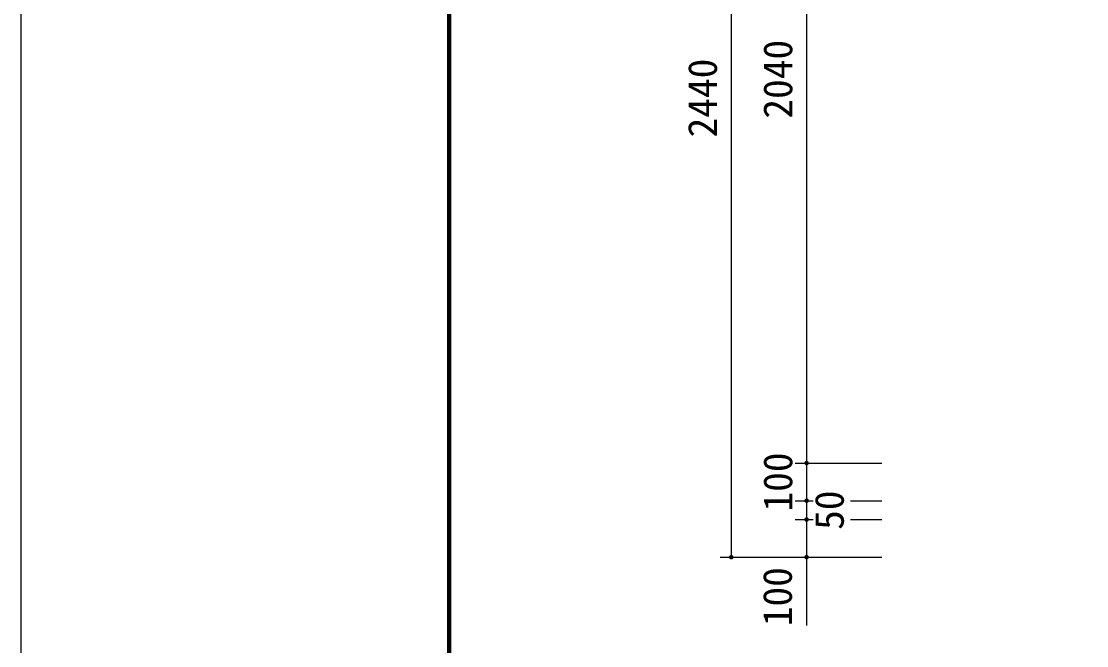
# Model space of a CAD drawing. Units: millimetres, scale not verified. Extents: x -8910 to 8910, y -6308 to 6308.
# Drawn here: x -8910 to -6081, y -4222 to -2563 of the extents above; entities that cross this region are included whole.
import ezdxf
from ezdxf.enums import TextEntityAlignment as Align

# ---------------------------------------------------------------- set-up
doc = ezdxf.new("R2010")
doc.units = ezdxf.units.MM
doc.header["$LTSCALE"] = 30
for name, color, linetype, lineweight in [('0-1_機器', 2, 'Continuous', 25), ('0-9_製作', 5, 'Continuous', 25), ('1-0_図面枠', 7, 'Continuous', 25), ('1-1_Axis_waku', 7, 'Continuous', 25)]:
    doc.layers.add(name, color=color, linetype=linetype, lineweight=lineweight)
doc.styles.add('ＭＳ ゴシック', font='')
doc.styles.get('ＭＳ ゴシック').set_extended_font_data('MS Gothic')

msp = doc.modelspace()

# ---------------------------------------------------------------- linework, layer by layer
at = {"layer": '0-1_機器'}
for p, q in [((-7024.43, -1546.58), (-7024.43, -3986.58)), ((-6824.43, -1696.58), (-6824.43, -3736.58)), ((-6824.43, -3736.58), (-6824.43, -3836.58)), ((-6824.43, -3836.58), (-6824.43, -3886.58)), ((-6824.43, -3886.58), (-6824.43, -3986.58))]:
    msp.add_line(p, q, dxfattribs=at)
at = {"layer": '0-9_製作', "color": 2}
for p, q in [((-6854.43, -3736.58), (-6624.43, -3736.58)), ((-6854.43, -3836.58), (-6807.07, -3836.58)), ((-6707.8, -3836.58), (-6624.43, -3836.58)), ((-6854.43, -3886.58), (-6807.07, -3886.58)), ((-6707.8, -3886.58), (-6624.43, -3886.58)), ((-7054.43, -3986.58), (-6624.43, -3986.58)), ((-6854.43, -3986.58), (-6624.43, -3986.58)), ((-6824.43, -3986.58), (-6824.43, -4167.68))]:
    msp.add_line(p, q, dxfattribs=at)
at = {"layer": '0-9_製作'}
for points in [[(-6830.14, -3734.73), (-6824.43, -3736.58), (-6830.32, -3735.46)], [(-6829.86, -3734.03), (-6824.43, -3736.58), (-6830.14, -3734.73)], [(-6829.5, -3733.37), (-6824.43, -3736.58), (-6829.86, -3734.03)], [(-6829.05, -3732.76), (-6824.43, -3736.58), (-6829.5, -3733.37)], [(-6828.54, -3732.21), (-6824.43, -3736.58), (-6829.05, -3732.76)], [(-6827.96, -3731.73), (-6824.43, -3736.58), (-6828.54, -3732.21)], [(-6827.32, -3731.33), (-6824.43, -3736.58), (-6827.96, -3731.73)], [(-6826.64, -3731), (-6824.43, -3736.58), (-6827.32, -3731.33)], [(-6826.64, -3731), (-6824.43, -3730.58), (-6824.43, -3736.58)], [(-6825.92, -3730.77), (-6824.43, -3730.58), (-6826.64, -3731)], [(-6825.18, -3730.63), (-6824.43, -3730.58), (-6825.92, -3730.77)], [(-6824.43, -3730.58), (-6818.43, -3736.58), (-6824.43, -3736.58)], [(-6824.05, -3730.59), (-6818.43, -3736.58), (-6824.43, -3730.58)], [(-6823.31, -3730.69), (-6818.43, -3736.58), (-6824.05, -3730.59)], [(-6822.58, -3730.88), (-6818.43, -3736.58), (-6823.31, -3730.69)], [(-6821.88, -3731.15), (-6818.43, -3736.58), (-6822.58, -3730.88)], [(-6821.22, -3731.52), (-6818.43, -3736.58), (-6821.88, -3731.15)], [(-6820.61, -3731.96), (-6818.43, -3736.58), (-6821.22, -3731.52)], [(-6820.61, -3731.96), (-6818.48, -3735.83), (-6818.43, -3736.58)], [(-6820.06, -3732.48), (-6818.48, -3735.83), (-6820.61, -3731.96)], [(-6820.06, -3732.48), (-6818.62, -3735.09), (-6818.48, -3735.83)], [(-6819.58, -3733.06), (-6818.62, -3735.09), (-6820.06, -3732.48)], [(-6819.58, -3733.06), (-6818.85, -3734.37), (-6818.62, -3735.09)], [(-6819.17, -3733.69), (-6818.85, -3734.37), (-6819.58, -3733.06)], [(-6830.42, -3736.21), (-6824.43, -3736.58), (-6830.43, -3736.58)], [(-6830.43, -3736.58), (-6828.26, -3741.21), (-6830.38, -3737.34)], [(-6830.43, -3736.58), (-6827.65, -3741.65), (-6828.26, -3741.21)], [(-6824.43, -3736.58), (-6827.65, -3741.65), (-6830.43, -3736.58)], [(-6830.32, -3735.46), (-6824.43, -3736.58), (-6830.42, -3736.21)], [(-6830.38, -3737.34), (-6828.81, -3740.69), (-6830.24, -3738.08)], [(-6830.38, -3737.34), (-6828.26, -3741.21), (-6828.81, -3740.69)], [(-6830.24, -3738.08), (-6829.29, -3740.11), (-6830.01, -3738.79)], [(-6830.24, -3738.08), (-6828.81, -3740.69), (-6829.29, -3740.11)], [(-6830.01, -3738.79), (-6829.29, -3740.11), (-6829.69, -3739.47)], [(-6824.43, -3736.58), (-6826.99, -3742.01), (-6827.65, -3741.65)], [(-6824.43, -3736.58), (-6826.29, -3742.29), (-6826.99, -3742.01)], [(-6824.43, -3736.58), (-6825.56, -3742.48), (-6826.29, -3742.29)], [(-6824.43, -3736.58), (-6824.81, -3742.57), (-6825.56, -3742.48)], [(-6824.43, -3736.58), (-6824.43, -3742.58), (-6824.81, -3742.57)], [(-6824.43, -3736.58), (-6823.68, -3742.54), (-6824.43, -3742.58)], [(-6824.43, -3736.58), (-6822.94, -3742.39), (-6823.68, -3742.54)], [(-6824.43, -3736.58), (-6822.22, -3742.16), (-6822.94, -3742.39)], [(-6824.43, -3736.58), (-6821.54, -3741.84), (-6822.22, -3742.16)], [(-6818.43, -3736.58), (-6821.54, -3741.84), (-6824.43, -3736.58)], [(-6818.43, -3736.58), (-6820.9, -3741.44), (-6821.54, -3741.84)], [(-6818.43, -3736.58), (-6820.32, -3740.96), (-6820.9, -3741.44)], [(-6818.43, -3736.58), (-6819.81, -3740.41), (-6820.32, -3740.96)], [(-6818.43, -3736.58), (-6819.37, -3739.8), (-6819.81, -3740.41)], [(-6818.43, -3736.58), (-6819, -3739.14), (-6819.37, -3739.8)], [(-6818.43, -3736.58), (-6818.72, -3738.44), (-6819, -3739.14)], [(-6818.43, -3736.58), (-6818.54, -3737.71), (-6818.72, -3738.44)], [(-6818.43, -3736.58), (-6818.44, -3736.96), (-6818.54, -3737.71)], [(-6830.42, -3836.21), (-6824.43, -3836.58), (-6830.43, -3836.58)], [(-6830.43, -3836.58), (-6827.65, -3841.65), (-6830.38, -3837.34)], [(-6830.43, -3836.58), (-6826.99, -3842.01), (-6827.65, -3841.65)], [(-6824.43, -3836.58), (-6826.99, -3842.01), (-6830.43, -3836.58)], [(-6830.32, -3835.46), (-6824.43, -3836.58), (-6830.42, -3836.21)], [(-6830.38, -3837.34), (-6828.26, -3841.21), (-6830.24, -3838.08)], [(-6830.38, -3837.34), (-6827.65, -3841.65), (-6828.26, -3841.21)], [(-6830.14, -3834.73), (-6824.43, -3836.58), (-6830.32, -3835.46)], [(-6830.24, -3838.08), (-6828.81, -3840.69), (-6830.01, -3838.79)], [(-6830.24, -3838.08), (-6828.26, -3841.21), (-6828.81, -3840.69)], [(-6829.86, -3834.03), (-6824.43, -3836.58), (-6830.14, -3834.73)], [(-6830.01, -3838.79), (-6829.29, -3840.11), (-6829.69, -3839.47)], [(-6830.01, -3838.79), (-6828.81, -3840.69), (-6829.29, -3840.11)], [(-6829.5, -3833.37), (-6824.43, -3836.58), (-6829.86, -3834.03)], [(-6829.05, -3832.76), (-6824.43, -3836.58), (-6829.5, -3833.37)], [(-6828.54, -3832.21), (-6824.43, -3836.58), (-6829.05, -3832.76)], [(-6827.96, -3831.73), (-6824.43, -3836.58), (-6828.54, -3832.21)], [(-6827.32, -3831.33), (-6824.43, -3836.58), (-6827.96, -3831.73)], [(-6827.32, -3831.33), (-6824.43, -3830.58), (-6824.43, -3836.58)], [(-6826.64, -3831), (-6824.43, -3830.58), (-6827.32, -3831.33)], [(-6824.43, -3836.58), (-6826.29, -3842.29), (-6826.99, -3842.01)], [(-6825.92, -3830.77), (-6824.43, -3830.58), (-6826.64, -3831)], [(-6824.43, -3836.58), (-6825.56, -3842.48), (-6826.29, -3842.29)], [(-6825.18, -3830.63), (-6824.43, -3830.58), (-6825.92, -3830.77)], [(-6824.43, -3836.58), (-6824.81, -3842.57), (-6825.56, -3842.48)], [(-6824.43, -3836.58), (-6824.43, -3842.58), (-6824.81, -3842.57)], [(-6824.43, -3830.58), (-6818.43, -3836.58), (-6824.43, -3836.58)], [(-6824.05, -3830.59), (-6818.43, -3836.58), (-6824.43, -3830.58)], [(-6824.43, -3836.58), (-6823.68, -3842.54), (-6824.43, -3842.58)], [(-6824.43, -3836.58), (-6822.94, -3842.39), (-6823.68, -3842.54)], [(-6824.43, -3836.58), (-6822.22, -3842.16), (-6822.94, -3842.39)], [(-6824.43, -3836.58), (-6821.54, -3841.84), (-6822.22, -3842.16)], [(-6824.43, -3836.58), (-6820.9, -3841.44), (-6821.54, -3841.84)], [(-6818.43, -3836.58), (-6820.9, -3841.44), (-6824.43, -3836.58)], [(-6823.31, -3830.69), (-6818.43, -3836.58), (-6824.05, -3830.59)], [(-6822.58, -3830.88), (-6818.43, -3836.58), (-6823.31, -3830.69)], [(-6821.88, -3831.15), (-6818.43, -3836.58), (-6822.58, -3830.88)], [(-6821.22, -3831.52), (-6818.43, -3836.58), (-6821.88, -3831.15)], [(-6821.22, -3831.52), (-6818.48, -3835.83), (-6818.43, -3836.58)], [(-6820.61, -3831.96), (-6818.48, -3835.83), (-6821.22, -3831.52)], [(-6818.43, -3836.58), (-6820.32, -3840.96), (-6820.9, -3841.44)], [(-6820.61, -3831.96), (-6818.62, -3835.09), (-6818.48, -3835.83)], [(-6820.06, -3832.48), (-6818.62, -3835.09), (-6820.61, -3831.96)], [(-6818.43, -3836.58), (-6819.81, -3840.41), (-6820.32, -3840.96)], [(-6820.06, -3832.48), (-6818.85, -3834.37), (-6818.62, -3835.09)], [(-6819.58, -3833.06), (-6818.85, -3834.37), (-6820.06, -3832.48)], [(-6818.43, -3836.58), (-6819.37, -3839.8), (-6819.81, -3840.41)], [(-6819.58, -3833.06), (-6819.17, -3833.69), (-6818.85, -3834.37)], [(-6818.43, -3836.58), (-6819, -3839.14), (-6819.37, -3839.8)], [(-6818.43, -3836.58), (-6818.72, -3838.44), (-6819, -3839.14)], [(-6818.43, -3836.58), (-6818.54, -3837.71), (-6818.72, -3838.44)], [(-6818.43, -3836.58), (-6818.44, -3836.96), (-6818.54, -3837.71)], [(-6830.42, -3886.21), (-6824.43, -3886.58), (-6830.43, -3886.58)], [(-6830.43, -3886.58), (-6827.65, -3891.65), (-6830.38, -3887.34)], [(-6830.43, -3886.58), (-6826.99, -3892.01), (-6827.65, -3891.65)], [(-6824.43, -3886.58), (-6826.99, -3892.01), (-6830.43, -3886.58)], [(-6830.32, -3885.46), (-6824.43, -3886.58), (-6830.42, -3886.21)], [(-6830.38, -3887.34), (-6828.26, -3891.21), (-6830.24, -3888.08)], [(-6830.38, -3887.34), (-6827.65, -3891.65), (-6828.26, -3891.21)], [(-6830.14, -3884.73), (-6824.43, -3886.58), (-6830.32, -3885.46)], [(-6830.24, -3888.08), (-6828.81, -3890.69), (-6830.01, -3888.79)], [(-6830.24, -3888.08), (-6828.26, -3891.21), (-6828.81, -3890.69)], [(-6829.86, -3884.03), (-6824.43, -3886.58), (-6830.14, -3884.73)], [(-6830.01, -3888.79), (-6829.29, -3890.11), (-6829.69, -3889.47)], [(-6830.01, -3888.79), (-6828.81, -3890.69), (-6829.29, -3890.11)], [(-6829.5, -3883.37), (-6824.43, -3886.58), (-6829.86, -3884.03)], [(-6829.05, -3882.76), (-6824.43, -3886.58), (-6829.5, -3883.37)], [(-6828.54, -3882.21), (-6824.43, -3886.58), (-6829.05, -3882.76)], [(-6827.96, -3881.73), (-6824.43, -3886.58), (-6828.54, -3882.21)], [(-6827.32, -3881.33), (-6824.43, -3886.58), (-6827.96, -3881.73)], [(-6827.32, -3881.33), (-6824.43, -3880.58), (-6824.43, -3886.58)], [(-6826.64, -3881), (-6824.43, -3880.58), (-6827.32, -3881.33)], [(-6824.43, -3886.58), (-6826.29, -3892.29), (-6826.99, -3892.01)], [(-6825.92, -3880.77), (-6824.43, -3880.58), (-6826.64, -3881)], [(-6824.43, -3886.58), (-6825.56, -3892.48), (-6826.29, -3892.29)], [(-6825.18, -3880.63), (-6824.43, -3880.58), (-6825.92, -3880.77)], [(-6824.43, -3886.58), (-6824.81, -3892.57), (-6825.56, -3892.48)], [(-6824.43, -3886.58), (-6824.43, -3892.58), (-6824.81, -3892.57)], [(-6824.43, -3880.58), (-6818.43, -3886.58), (-6824.43, -3886.58)], [(-6824.05, -3880.59), (-6818.43, -3886.58), (-6824.43, -3880.58)], [(-6824.43, -3886.58), (-6823.68, -3892.54), (-6824.43, -3892.58)], [(-6824.43, -3886.58), (-6822.94, -3892.39), (-6823.68, -3892.54)], [(-6824.43, -3886.58), (-6822.22, -3892.16), (-6822.94, -3892.39)], [(-6824.43, -3886.58), (-6821.54, -3891.84), (-6822.22, -3892.16)], [(-6824.43, -3886.58), (-6820.9, -3891.44), (-6821.54, -3891.84)], [(-6818.43, -3886.58), (-6820.9, -3891.44), (-6824.43, -3886.58)], [(-6823.31, -3880.69), (-6818.43, -3886.58), (-6824.05, -3880.59)], [(-6822.58, -3880.88), (-6818.43, -3886.58), (-6823.31, -3880.69)], [(-6821.88, -3881.15), (-6818.43, -3886.58), (-6822.58, -3880.88)], [(-6821.22, -3881.52), (-6818.43, -3886.58), (-6821.88, -3881.15)], [(-6821.22, -3881.52), (-6818.48, -3885.83), (-6818.43, -3886.58)], [(-6820.61, -3881.96), (-6818.48, -3885.83), (-6821.22, -3881.52)], [(-6818.43, -3886.58), (-6820.32, -3890.96), (-6820.9, -3891.44)], [(-6820.61, -3881.96), (-6818.62, -3885.09), (-6818.48, -3885.83)], [(-6820.06, -3882.48), (-6818.62, -3885.09), (-6820.61, -3881.96)], [(-6818.43, -3886.58), (-6819.81, -3890.41), (-6820.32, -3890.96)], [(-6820.06, -3882.48), (-6818.85, -3884.37), (-6818.62, -3885.09)], [(-6819.58, -3883.06), (-6818.85, -3884.37), (-6820.06, -3882.48)], [(-6818.43, -3886.58), (-6819.37, -3889.8), (-6819.81, -3890.41)], [(-6819.58, -3883.06), (-6819.17, -3883.69), (-6818.85, -3884.37)], [(-6818.43, -3886.58), (-6819, -3889.14), (-6819.37, -3889.8)], [(-6818.43, -3886.58), (-6818.72, -3888.44), (-6819, -3889.14)], [(-6818.43, -3886.58), (-6818.54, -3887.71), (-6818.72, -3888.44)], [(-6818.43, -3886.58), (-6818.44, -3886.96), (-6818.54, -3887.71)], [(-7030.42, -3986.21), (-7024.43, -3986.58), (-7030.43, -3986.58)], [(-7030.43, -3986.58), (-7027.65, -3991.65), (-7030.38, -3987.34)], [(-7030.43, -3986.58), (-7026.99, -3992.01), (-7027.65, -3991.65)], [(-7024.43, -3986.58), (-7026.99, -3992.01), (-7030.43, -3986.58)], [(-7030.32, -3985.46), (-7024.43, -3986.58), (-7030.42, -3986.21)], [(-7030.38, -3987.34), (-7028.26, -3991.21), (-7030.24, -3988.08)], [(-7030.38, -3987.34), (-7027.65, -3991.65), (-7028.26, -3991.21)], [(-7030.14, -3984.73), (-7024.43, -3986.58), (-7030.32, -3985.46)], [(-7030.24, -3988.08), (-7028.81, -3990.69), (-7030.01, -3988.79)], [(-7030.24, -3988.08), (-7028.26, -3991.21), (-7028.81, -3990.69)], [(-7029.86, -3984.03), (-7024.43, -3986.58), (-7030.14, -3984.73)], [(-7030.01, -3988.79), (-7029.29, -3990.11), (-7029.69, -3989.47)], [(-7030.01, -3988.79), (-7028.81, -3990.69), (-7029.29, -3990.11)], [(-7029.5, -3983.37), (-7024.43, -3986.58), (-7029.86, -3984.03)], [(-7029.05, -3982.76), (-7024.43, -3986.58), (-7029.5, -3983.37)], [(-7028.54, -3982.21), (-7024.43, -3986.58), (-7029.05, -3982.76)], [(-7027.96, -3981.73), (-7024.43, -3986.58), (-7028.54, -3982.21)], [(-7027.32, -3981.33), (-7024.43, -3986.58), (-7027.96, -3981.73)], [(-7027.32, -3981.33), (-7024.43, -3980.58), (-7024.43, -3986.58)], [(-7026.64, -3981), (-7024.43, -3980.58), (-7027.32, -3981.33)], [(-7024.43, -3986.58), (-7026.29, -3992.29), (-7026.99, -3992.01)], [(-7025.92, -3980.77), (-7024.43, -3980.58), (-7026.64, -3981)], [(-7024.43, -3986.58), (-7025.56, -3992.48), (-7026.29, -3992.29)], [(-7025.18, -3980.63), (-7024.43, -3980.58), (-7025.92, -3980.77)], [(-7024.43, -3986.58), (-7024.81, -3992.57), (-7025.56, -3992.48)], [(-7024.43, -3986.58), (-7024.43, -3992.58), (-7024.81, -3992.57)], [(-7024.43, -3980.58), (-7018.43, -3986.58), (-7024.43, -3986.58)], [(-7024.05, -3980.59), (-7018.43, -3986.58), (-7024.43, -3980.58)], [(-7024.43, -3986.58), (-7023.68, -3992.54), (-7024.43, -3992.58)], [(-7024.43, -3986.58), (-7022.94, -3992.39), (-7023.68, -3992.54)], [(-7024.43, -3986.58), (-7022.22, -3992.16), (-7022.94, -3992.39)], [(-7024.43, -3986.58), (-7021.54, -3991.84), (-7022.22, -3992.16)], [(-7024.43, -3986.58), (-7020.9, -3991.44), (-7021.54, -3991.84)], [(-7018.43, -3986.58), (-7020.9, -3991.44), (-7024.43, -3986.58)], [(-7023.31, -3980.69), (-7018.43, -3986.58), (-7024.05, -3980.59)], [(-7022.58, -3980.88), (-7018.43, -3986.58), (-7023.31, -3980.69)], [(-7021.88, -3981.15), (-7018.43, -3986.58), (-7022.58, -3980.88)], [(-7021.22, -3981.52), (-7018.43, -3986.58), (-7021.88, -3981.15)], [(-7021.22, -3981.52), (-7018.48, -3985.83), (-7018.43, -3986.58)], [(-7020.61, -3981.96), (-7018.48, -3985.83), (-7021.22, -3981.52)], [(-7018.43, -3986.58), (-7020.32, -3990.96), (-7020.9, -3991.44)], [(-7020.61, -3981.96), (-7018.62, -3985.09), (-7018.48, -3985.83)], [(-7020.06, -3982.48), (-7018.62, -3985.09), (-7020.61, -3981.96)], [(-7018.43, -3986.58), (-7019.81, -3990.41), (-7020.32, -3990.96)], [(-7020.06, -3982.48), (-7018.85, -3984.37), (-7018.62, -3985.09)], [(-7019.58, -3983.06), (-7018.85, -3984.37), (-7020.06, -3982.48)], [(-7018.43, -3986.58), (-7019.37, -3989.8), (-7019.81, -3990.41)], [(-7019.58, -3983.06), (-7019.17, -3983.69), (-7018.85, -3984.37)], [(-7018.43, -3986.58), (-7019, -3989.14), (-7019.37, -3989.8)], [(-7018.43, -3986.58), (-7018.72, -3988.44), (-7019, -3989.14)], [(-7018.43, -3986.58), (-7018.54, -3987.71), (-7018.72, -3988.44)], [(-7018.43, -3986.58), (-7018.44, -3986.96), (-7018.54, -3987.71)], [(-6830.42, -3986.21), (-6824.43, -3986.58), (-6830.43, -3986.58)], [(-6830.43, -3986.58), (-6827.65, -3991.65), (-6830.38, -3987.34)], [(-6830.43, -3986.58), (-6826.99, -3992.01), (-6827.65, -3991.65)], [(-6824.43, -3986.58), (-6826.99, -3992.01), (-6830.43, -3986.58)], [(-6830.32, -3985.46), (-6824.43, -3986.58), (-6830.42, -3986.21)], [(-6830.38, -3987.34), (-6828.26, -3991.21), (-6830.24, -3988.08)], [(-6830.38, -3987.34), (-6827.65, -3991.65), (-6828.26, -3991.21)], [(-6830.14, -3984.73), (-6824.43, -3986.58), (-6830.32, -3985.46)], [(-6830.24, -3988.08), (-6828.81, -3990.69), (-6830.01, -3988.79)], [(-6830.24, -3988.08), (-6828.26, -3991.21), (-6828.81, -3990.69)], [(-6829.86, -3984.03), (-6824.43, -3986.58), (-6830.14, -3984.73)], [(-6830.01, -3988.79), (-6829.29, -3990.11), (-6829.69, -3989.47)], [(-6830.01, -3988.79), (-6828.81, -3990.69), (-6829.29, -3990.11)], [(-6829.5, -3983.37), (-6824.43, -3986.58), (-6829.86, -3984.03)], [(-6829.05, -3982.76), (-6824.43, -3986.58), (-6829.5, -3983.37)], [(-6828.54, -3982.21), (-6824.43, -3986.58), (-6829.05, -3982.76)], [(-6827.96, -3981.73), (-6824.43, -3986.58), (-6828.54, -3982.21)], [(-6827.32, -3981.33), (-6824.43, -3986.58), (-6827.96, -3981.73)], [(-6827.32, -3981.33), (-6824.43, -3980.58), (-6824.43, -3986.58)], [(-6826.64, -3981), (-6824.43, -3980.58), (-6827.32, -3981.33)], [(-6824.43, -3986.58), (-6826.29, -3992.29), (-6826.99, -3992.01)], [(-6825.92, -3980.77), (-6824.43, -3980.58), (-6826.64, -3981)], [(-6824.43, -3986.58), (-6825.56, -3992.48), (-6826.29, -3992.29)], [(-6825.18, -3980.63), (-6824.43, -3980.58), (-6825.92, -3980.77)], [(-6824.43, -3986.58), (-6824.81, -3992.57), (-6825.56, -3992.48)], [(-6824.43, -3986.58), (-6824.43, -3992.58), (-6824.81, -3992.57)], [(-6824.43, -3980.58), (-6818.43, -3986.58), (-6824.43, -3986.58)], [(-6824.05, -3980.59), (-6818.43, -3986.58), (-6824.43, -3980.58)], [(-6824.43, -3986.58), (-6823.68, -3992.54), (-6824.43, -3992.58)], [(-6824.43, -3986.58), (-6822.94, -3992.39), (-6823.68, -3992.54)], [(-6824.43, -3986.58), (-6822.22, -3992.16), (-6822.94, -3992.39)], [(-6824.43, -3986.58), (-6821.54, -3991.84), (-6822.22, -3992.16)], [(-6824.43, -3986.58), (-6820.9, -3991.44), (-6821.54, -3991.84)], [(-6818.43, -3986.58), (-6820.9, -3991.44), (-6824.43, -3986.58)], [(-6823.31, -3980.69), (-6818.43, -3986.58), (-6824.05, -3980.59)], [(-6822.58, -3980.88), (-6818.43, -3986.58), (-6823.31, -3980.69)], [(-6821.88, -3981.15), (-6818.43, -3986.58), (-6822.58, -3980.88)], [(-6821.22, -3981.52), (-6818.43, -3986.58), (-6821.88, -3981.15)], [(-6821.22, -3981.52), (-6818.48, -3985.83), (-6818.43, -3986.58)], [(-6820.61, -3981.96), (-6818.48, -3985.83), (-6821.22, -3981.52)], [(-6818.43, -3986.58), (-6820.32, -3990.96), (-6820.9, -3991.44)], [(-6820.61, -3981.96), (-6818.62, -3985.09), (-6818.48, -3985.83)], [(-6820.06, -3982.48), (-6818.62, -3985.09), (-6820.61, -3981.96)], [(-6818.43, -3986.58), (-6819.81, -3990.41), (-6820.32, -3990.96)], [(-6820.06, -3982.48), (-6818.85, -3984.37), (-6818.62, -3985.09)], [(-6819.58, -3983.06), (-6818.85, -3984.37), (-6820.06, -3982.48)], [(-6818.43, -3986.58), (-6819.37, -3989.8), (-6819.81, -3990.41)], [(-6819.58, -3983.06), (-6819.17, -3983.69), (-6818.85, -3984.37)], [(-6818.43, -3986.58), (-6819, -3989.14), (-6819.37, -3989.8)], [(-6818.43, -3986.58), (-6818.72, -3988.44), (-6819, -3989.14)], [(-6818.43, -3986.58), (-6818.54, -3987.71), (-6818.72, -3988.44)], [(-6818.43, -3986.58), (-6818.44, -3986.96), (-6818.54, -3987.71)]]:
    msp.add_solid(points, dxfattribs=at)
at = {"layer": '1-0_図面枠'}
msp.add_lwpolyline([(-8910, -6307.5), (-8910, 6307.5), (8910, 6307.5), (8910, -6307.5)], close=True, dxfattribs=at)
at = {"layer": '1-1_Axis_waku'}
for p, q in [((-7778.4, 5769.9), (-7778.4, -5814.9)), ((-7777.8, 5769.3), (-7777.8, -5814.3)), ((-7777.2, 5768.7), (-7777.2, -5813.7)), ((-7776.6, 5768.1), (-7776.6, -5813.1)), ((-7776, 5767.5), (-7776, -5812.5)), ((-7775.4, 5766.9), (-7775.4, -5811.9)), ((-7774.8, 5766.3), (-7774.8, -5811.3)), ((-7774.2, 5765.7), (-7774.2, -5810.7)), ((-7773.6, 5765.1), (-7773.6, -5810.1)), ((-7773, 5764.5), (-7773, -5809.5)), ((-7772.4, 5763.9), (-7772.4, -5808.9)), ((-7771.8, 5763.3), (-7771.8, -5808.3)), ((-7771.2, 5762.7), (-7771.2, -5807.7)), ((-7770.6, 5762.1), (-7770.6, -5807.1)), ((-7770, 5761.5), (-7770, -5806.5))]:
    msp.add_line(p, q, dxfattribs=at)

# ---------------------------------------------------------------- texts
at = {"layer": '0-1_機器', "color": 4, "style": 'ＭＳ ゴシック'}
msp.add_text('2040', height=76.98, rotation=90, dxfattribs=at).set_placement((-6839.43, -2821.58), align=Align.BOTTOM_LEFT)
at = {"layer": '0-9_製作', "color": 4, "style": 'ＭＳ ゴシック'}
for s, p in [('2440', (-7039.43, -2871.58)), ('100', (-6839.43, -3865.33)), ('50', (-6702.61, -3914.08)), ('100', (-6840.41, -4170.09))]:
    msp.add_text(s, height=76.98, rotation=90, dxfattribs=at).set_placement(p, align=Align.BOTTOM_LEFT)

doc.saveas('drawing.dxf')
